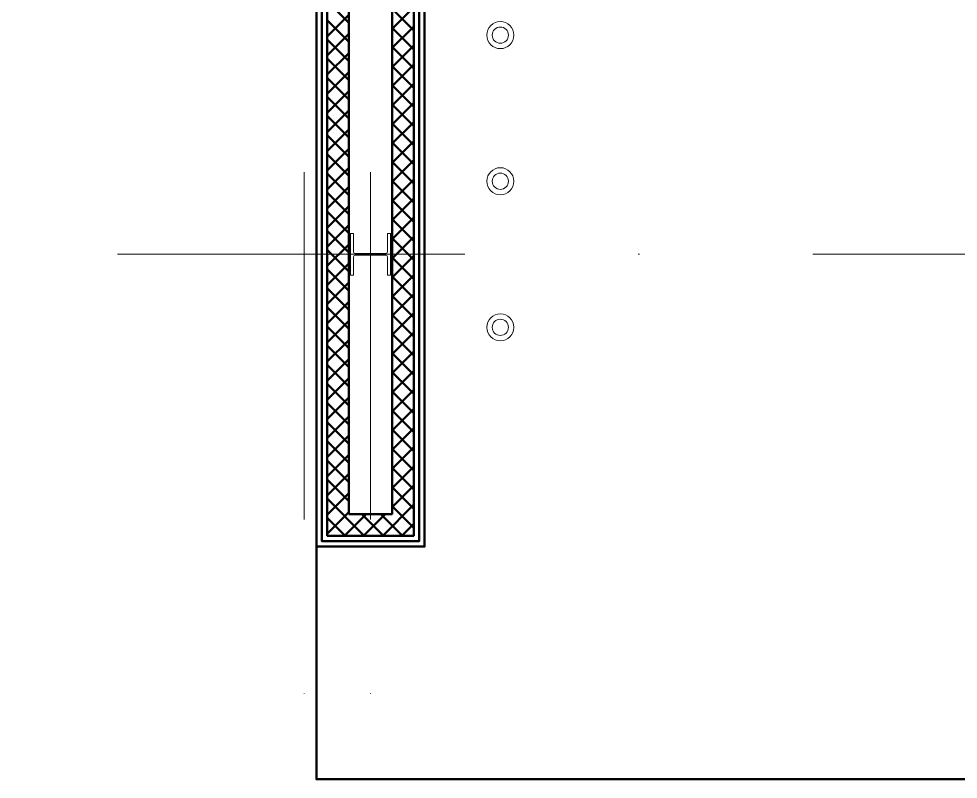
# Model space of a CAD drawing. Header units: inches. Extents: x -399 to 3145, y -842 to 1753.
# Drawn here: x 842.1 to 1189.3, y -842 to -561 of the extents above; entities that cross this region are included whole.
import ezdxf

# ---------------------------------------------------------------- set-up
doc = ezdxf.new("R2010")
doc.units = ezdxf.units.IN
doc.header["$MEASUREMENT"] = 0
doc.linetypes.add('IMPORT-DGN Style 4 _2_', pattern=[256.963558, 128.401528, -64.200764, 0.160502, -64.200764])
for name, color, linetype, lineweight in [('Level 10', 7, 'Continuous', 9), ('Level 28', 7, 'Continuous', 9), ('Level 56', 7, 'Continuous', 9)]:
    doc.layers.add(name, color=color, linetype=linetype, lineweight=lineweight)

# ---------------------------------------------------------------- blocks, each defined once
blk = doc.blocks.new('1st-Floor-WCB_dwg_051200-825241-Level 1')
at = {"layer": 'Level 28', "flags": 128}
for points in [[(47.2, 45), (23.6, 45), (0, 45), (-23.6, 45), (-47.2, 45)], [(-47.2, 45), (-47.2, 43.4), (-47.2, 41.7), (-47.2, 40.1), (-47.2, 38.4)], [(47.2, 38.4), (47.2, 40.1), (47.2, 41.7), (47.2, 43.4), (47.2, 45)], [(-47.2, 38.4), (-37, 38.4), (-26.7, 38.4), (-16.4, 38.4), (-6.1, 38.4)], [(-2.1, 34.4), (-2.1, 17.2), (-2.1, 0), (-2.1, -17.2), (-2.1, -34.4)], [(2.1, -34.4), (2.1, -17.2), (2.1, 0), (2.1, 17.2), (2.1, 34.4)], [(6.1, 38.4), (16.4, 38.4), (26.7, 38.4), (37, 38.4), (47.2, 38.4)], [(-6.1, -38.4), (-16.4, -38.4), (-26.7, -38.4), (-37, -38.4), (-47.2, -38.4)], [(-47.2, -38.4), (-47.2, -40.1), (-47.2, -41.7), (-47.2, -43.4), (-47.2, -45)], [(47.2, -38.4), (37, -38.4), (26.7, -38.4), (16.4, -38.4), (6.1, -38.4)], [(47.2, -45), (47.2, -43.4), (47.2, -41.7), (47.2, -40.1), (47.2, -38.4)], [(-47.2, -45), (-23.6, -45), (0, -45), (23.6, -45), (47.2, -45)]]:
    blk.add_lwpolyline(points, dxfattribs=at)
at = {"layer": 'Level 28'}
for centre, start, end in [((-6.1, 34.4), 360, 90), ((6.1, 34.4), 90, 180), ((-6.1, -34.4), 270, 0), ((6.1, -34.4), 180, 270)]:
    blk.add_arc(centre, 4.02, start, end, dxfattribs=at)

msp = doc.modelspace()

# ---------------------------------------------------------------- linework, layer by layer
at = {"layer": 'Level 10', "color": 40, "linetype": 'IMPORT-DGN Style 4 _2_'}
for p, q in [((947.57, 1695), (947.57, -842)), ((972.07, 1695), (972.07, -842)), ((3062.67, -648), (815.25, -648))]:
    msp.add_line(p, q, dxfattribs=at)
at = {"layer": 'Level 28', "color": 3, "lineweight": 50}
for p, q in [((956.07, -554.46), (964.07, -562.46)), ((980.07, -564.68), (988.07, -556.68)), ((980.07, -557.24), (988.07, -565.24)), ((956.07, -567.47), (964.07, -559.47)), ((956.07, -561.53), (964.07, -569.53)), ((980.07, -571.75), (988.07, -563.75)), ((980.07, -564.31), (988.07, -572.31)), ((956.07, -574.54), (964.07, -566.54)), ((956.07, -568.6), (964.07, -576.6)), ((980.07, -578.82), (988.07, -570.82)), ((980.07, -571.38), (988.07, -579.38)), ((956.07, -581.61), (964.07, -573.61)), ((956.07, -575.67), (964.07, -583.67)), ((980.07, -585.9), (988.07, -577.9)), ((980.07, -578.46), (988.07, -586.46)), ((956.07, -588.68), (964.07, -580.68)), ((956.07, -582.74), (964.07, -590.74)), ((980.07, -592.97), (988.07, -584.97)), ((980.07, -585.53), (988.07, -593.53)), ((956.07, -595.75), (964.07, -587.75)), ((956.07, -589.81), (964.07, -597.81)), ((980.07, -600.04), (988.07, -592.04)), ((980.07, -592.6), (988.07, -600.6)), ((956.07, -602.82), (964.07, -594.82)), ((956.07, -596.88), (964.07, -604.88)), ((980.07, -607.11), (988.07, -599.11)), ((980.07, -599.67), (988.07, -607.67)), ((956.07, -609.9), (964.07, -601.9)), ((956.07, -603.95), (964.07, -611.95)), ((980.07, -614.18), (988.07, -606.18)), ((980.07, -606.74), (988.07, -614.74)), ((956.07, -616.97), (964.07, -608.97)), ((956.07, -611.02), (964.07, -619.02)), ((980.07, -621.25), (988.07, -613.25)), ((980.07, -613.81), (988.07, -621.81)), ((956.07, -624.04), (964.07, -616.04)), ((956.07, -618.09), (964.07, -626.09)), ((980.07, -628.32), (988.07, -620.32)), ((980.07, -620.88), (988.07, -628.88)), ((956.07, -631.11), (964.07, -623.11)), ((956.07, -625.17), (964.07, -633.17)), ((980.07, -635.39), (988.07, -627.39)), ((980.07, -627.95), (988.07, -635.95)), ((956.07, -638.18), (964.07, -630.18)), ((956.07, -632.24), (964.07, -640.24)), ((980.07, -642.46), (988.07, -634.46)), ((980.07, -635.02), (988.07, -643.02)), ((956.07, -645.25), (964.07, -637.25)), ((956.07, -639.31), (964.07, -647.31)), ((980.07, -649.53), (988.07, -641.53)), ((980.07, -642.09), (988.07, -650.09)), ((956.07, -652.32), (964.07, -644.32)), ((956.07, -646.38), (964.07, -654.38)), ((980.07, -656.61), (988.07, -648.61)), ((980.07, -649.17), (988.07, -657.17)), ((956.07, -659.39), (964.07, -651.39)), ((956.07, -653.45), (964.07, -661.45)), ((980.07, -663.68), (988.07, -655.68)), ((980.07, -656.24), (988.07, -664.24)), ((956.07, -666.46), (964.07, -658.46)), ((956.07, -660.52), (964.07, -668.52)), ((980.07, -670.75), (988.07, -662.75)), ((956.07, -673.53), (964.07, -665.53)), ((980.07, -663.31), (988.07, -671.31)), ((956.07, -667.59), (964.07, -675.59)), ((980.07, -677.82), (988.07, -669.82)), ((956.07, -680.61), (964.07, -672.61)), ((980.07, -670.38), (988.07, -678.38)), ((956.07, -674.66), (964.07, -682.66)), ((980.07, -684.89), (988.07, -676.89)), ((956.07, -687.68), (964.07, -679.68)), ((980.07, -677.45), (988.07, -685.45)), ((956.07, -681.73), (964.07, -689.73)), ((980.07, -691.96), (988.07, -683.96)), ((956.07, -694.75), (964.07, -686.75)), ((980.07, -684.52), (988.07, -692.52)), ((956.07, -688.81), (964.07, -696.81)), ((956.07, -701.82), (964.07, -693.82)), ((980.07, -699.03), (988.07, -691.03)), ((980.07, -691.59), (988.07, -699.59)), ((956.07, -695.88), (964.07, -703.88)), ((956.07, -708.89), (964.07, -700.89)), ((980.07, -706.1), (988.07, -698.1)), ((980.07, -698.66), (988.07, -706.66)), ((956.07, -702.95), (964.07, -710.95)), ((956.07, -715.96), (964.07, -707.96)), ((980.07, -713.17), (988.07, -705.17)), ((980.07, -705.73), (988.07, -713.73)), ((956.07, -710.02), (964.07, -718.02)), ((956.07, -723.03), (964.07, -715.03)), ((980.07, -720.25), (988.07, -712.25)), ((980.07, -712.81), (988.07, -720.81)), ((956.07, -717.09), (964.07, -725.09)), ((956.07, -730.1), (964.07, -722.1)), ((980.07, -727.32), (988.07, -719.32)), ((980.07, -719.88), (988.07, -727.88)), ((956.07, -724.16), (964.07, -732.16)), ((956.07, -737.17), (964.07, -729.17)), ((980.07, -734.39), (988.07, -726.39)), ((980.07, -726.95), (988.07, -734.95)), ((956.07, -731.23), (964.07, -739.23)), ((980.07, -741.46), (988.07, -733.46)), ((980.07, -734.02), (988.07, -742.02)), ((956.07, -744.25), (964.07, -736.25)), ((956.07, -738.3), (969.77, -752)), ((976.6, -752), (988.07, -740.53)), ((980.07, -741.09), (988.07, -749.09)), ((956.07, -751.32), (964.07, -743.32)), ((956.07, -745.37), (962.7, -752)), ((962.46, -752), (970.46, -744)), ((968.84, -744), (976.84, -752)), ((969.53, -752), (977.53, -744)), ((975.91, -744), (983.91, -752)), ((983.67, -752), (988.07, -747.6))]:
    msp.add_line(p, q, dxfattribs=at)
at = {"layer": 'Level 28', "color": 3, "lineweight": 50, "flags": 128}
for points in [[(952.07, -756), (992.07, -756), (992.07, -286.5), (952.07, -286.5), (952.07, -756), (952.07, -842), (2808.07, -842), (2808.07, 196)], [(966.57, -290.5), (966.57, -298.5), (980.07, -298.5), (980.07, -744), (964.07, -744), (964.07, -290.5), (956.07, -290.5), (956.07, -752), (988.07, -752), (988.07, -290.5), (966.57, -290.5), (964.57, -290.5), (964.57, -300.5)]]:
    msp.add_lwpolyline(points, dxfattribs=at)
msp.add_lwpolyline([(954.07, -288.5), (954.07, -754), (990.07, -754), (990.07, -288.5)], close=True, dxfattribs=at)
at = {"layer": 'Level 56', "color": 4, "lineweight": 13}
for centre, radius in [((1020.07, -567), 5), ((1020.07, -567), 3), ((1020.07, -621), 5), ((1020.07, -621), 3), ((1020.07, -675), 5), ((1020.07, -675), 3)]:
    msp.add_circle(centre, radius, dxfattribs=at)

# ---------------------------------------------------------------- block references
at = {"xscale": 0.1640419947506442, "yscale": 0.1640419947506442, "zscale": 0.1640419947506442, "rotation": 270}
msp.add_blockref('1st-Floor-WCB_dwg_051200-825241-Level 1', (972.07, -648), dxfattribs=at)

doc.saveas('drawing.dxf')
